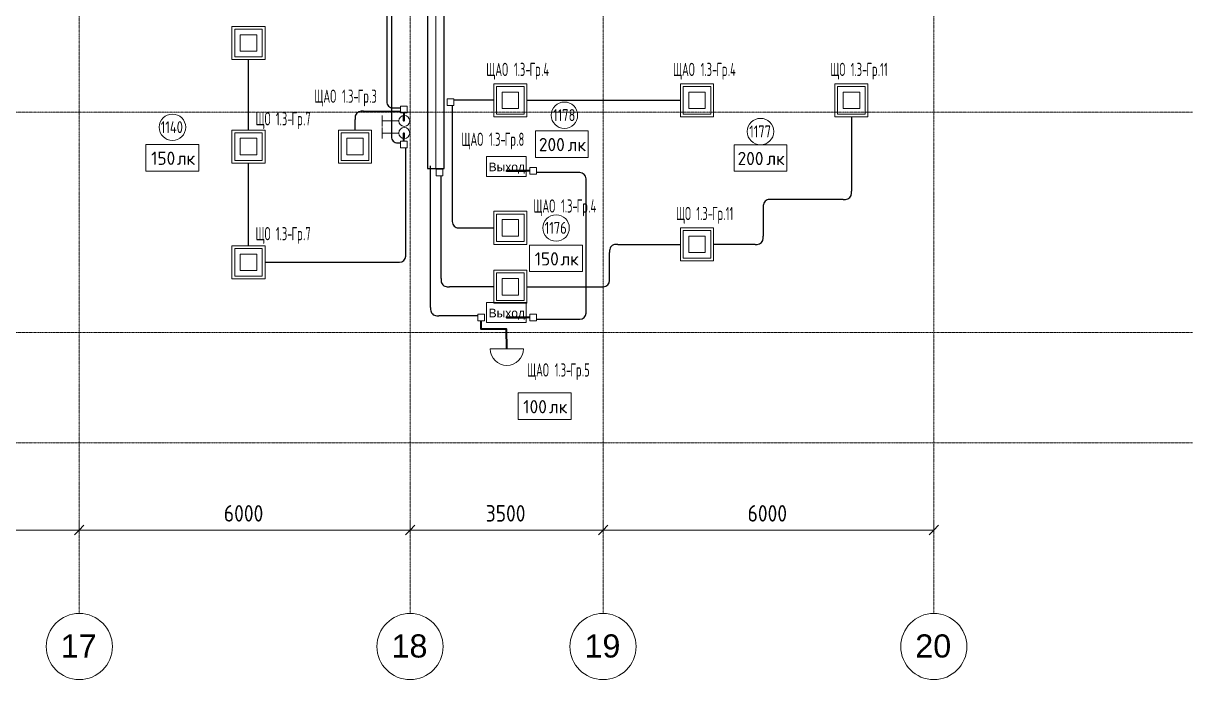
# Model space of a CAD drawing. Header units: millimetres. Extents: x -4730 to 98194, y -4296 to 93388.
# Drawn here: x 76986 to 98194, y -4296 to 7609 of the extents above; entities that cross this region are included whole.
import ezdxf

# ---------------------------------------------------------------- set-up
doc = ezdxf.new("R2010")
doc.units = ezdxf.units.MM
doc.linetypes.add('Линия сетки', pattern=[22.225, 12.7, -3.175, 3.175, -3.175])
for name, color, linetype, lineweight, true_color in [('Кабельные лотки', 5, 'Continuous', 25, 0x0000ff), ('Короба', 7, 'Continuous', 25, 0x008000), ('Линии', 7, 'Continuous', 9, 0x00a600), ('Соединительные детали коробов', 7, 'Continuous', 25, 0x008000), ('Типовые аннотации', 5, 'Continuous', 18, 0x0000ff)]:
    doc.layers.add(name, color=color, linetype=linetype, lineweight=lineweight, true_color=true_color)
for name, color, linetype, lineweight in [('Марки помещений', 7, 'Continuous', 9), ('Марки силовых электроприборов', 7, 'Continuous', 9), ('Осевая линия', 7, 'Continuous', 18), ('Оси', 7, 'Continuous', 9), ('Провода', 7, 'Continuous', 35), ('Размеры', 7, 'Continuous', 9), ('Размеры-120', 7, 'Continuous', 9), ('Текстовые примечания', 7, 'Continuous', 9)]:
    doc.layers.add(name, color=color, linetype=linetype, lineweight=lineweight)
doc.styles.add('Arial', font='arial.ttf', dxfattribs={"height": 156})
doc.styles.add('Arial_1', font='arial.ttf', dxfattribs={"height": 420})
doc.styles.add('GOST Common', font='GOST_Common.ttf', dxfattribs={"width": 0.6, "height": 240})
doc.styles.add('GOST Common_1', font='GOST_Common.ttf', dxfattribs={"width": 0.9, "height": 300})
doc.styles.add('GOST Common_2', font='GOST_Common.ttf', dxfattribs={"height": 240})
doc.styles.add('GOST Common_3', font='GOST_Common.ttf', dxfattribs={"width": 0.8, "height": 216})
doc.dimstyles.new('ADSK_Проверочный', dxfattribs={"dimscale": 304.8, "dimtxt": 301.714499, "dimasz": 0.556693, "dimexe": 0.590551, "dimexo": 0.590551, "dimgap": 0.19685, "dimtad": 1, "dimdec": 3, "dimrnd": 0.001, "dimdsep": 46, "dimtxsty": 'GOST Common_1', "dimblk1": 'OBLIQUE', "dimblk2": 'OBLIQUE', "dimsah": 1, "dimcen": 0.09, "dimazin": 0, "dimtfac": 1, "dimtdec": 4, "dimtix": 1, "dimtmove": 0, "dimatfit": 3, "dimfxl": 1, "dimtvp": 1, "dimtolj": 1, "dimtzin": 0, "dimarcsym": 2})

# ---------------------------------------------------------------- blocks, each defined once
blk = doc.blocks.new('M_Короб_ отвод - Плоский торец - ПВХ - Стандартная-2386742-1-й этаж')
at = {"layer": 'Соединительные детали коробов'}
for p, q in [((0, 111.95), (0, 150.05)), ((-150.05, 0), (-111.95, 0))]:
    blk.add_line(p, q, dxfattribs=at)
blk.add_arc((-111.95, 111.95), 111.95, 270, 0, dxfattribs=at)
blk = doc.blocks.new('Ось сетки - Заголовок сетки - Окружность 5 мм-1145995-1-й этаж')
at = {"layer": 'Оси'}
blk.add_circle((0, 0), 5, dxfattribs=at)
blk = doc.blocks.new('DIMBLOCK17-1-й этаж')
at = {"layer": 'Размеры-120'}
for p, q in [((72000, -1642), (72000, -1402)), ((78000, -1642), (78000, -1402)), ((72000, -1582), (71915, -1667)), ((72000, -1582), (72085, -1497)), ((72000, -1582), (78000, -1582)), ((72000, -1582), (72000, -1642)), ((78000, -1582), (77915, -1667)), ((78000, -1582), (78085, -1497)), ((78000, -1582), (78000, -1642))]:
    blk.add_line(p, q, dxfattribs=at)
at = {"layer": 'Размеры-120', "color": 0, "insert": (74622, -1130), "char_height": 300, "width": 908.21, "attachment_point": 1, "line_spacing_factor": 1.022761, "style": 'GOST Common_1'}
blk.add_mtext('6000', dxfattribs=at)
blk = doc.blocks.new('_Oblique')
at = {"color": 0, "linetype": 'ByBlock', "lineweight": -2}
blk.add_line((-0.5, -0.5), (0.5, 0.5), dxfattribs=at)
blk = doc.blocks.new('DIMBLOCK18-1-й этаж')
at = {"layer": 'Размеры-120'}
for p, q in [((78000, -1642), (78000, -1402)), ((84000, -1642), (84000, -1402)), ((78000, -1582), (77915, -1667)), ((78000, -1582), (78085, -1497)), ((78000, -1582), (84000, -1582)), ((78000, -1582), (78000, -1642)), ((84000, -1582), (83915, -1667)), ((84000, -1582), (84085, -1497)), ((84000, -1582), (84000, -1642))]:
    blk.add_line(p, q, dxfattribs=at)
at = {"layer": 'Размеры-120', "color": 0, "insert": (80622, -1130), "char_height": 300, "width": 908.21, "attachment_point": 1, "line_spacing_factor": 1.022761, "style": 'GOST Common_1'}
blk.add_mtext('6000', dxfattribs=at)
blk = doc.blocks.new('DIMBLOCK19-1-й этаж')
at = {"layer": 'Размеры-120'}
for p, q in [((84000, -1642), (84000, -1402)), ((87500, -1642), (87500, -1402)), ((84000, -1582), (83915, -1667)), ((84000, -1582), (84085, -1497)), ((84000, -1582), (87500, -1582)), ((84000, -1582), (84000, -1642)), ((87500, -1582), (87415, -1667)), ((87500, -1582), (87585, -1497)), ((87500, -1582), (87500, -1642))]:
    blk.add_line(p, q, dxfattribs=at)
at = {"layer": 'Размеры-120', "color": 0, "insert": (85372, -1130), "char_height": 300, "width": 908.21, "attachment_point": 1, "line_spacing_factor": 1.022761, "style": 'GOST Common_1'}
blk.add_mtext('3500', dxfattribs=at)
blk = doc.blocks.new('DIMBLOCK20-1-й этаж')
at = {"layer": 'Размеры-120'}
for p, q in [((87500, -1642), (87500, -1402)), ((93500, -1642), (93500, -1402)), ((87500, -1582), (87415, -1667)), ((87500, -1582), (87585, -1497)), ((87500, -1582), (93500, -1582)), ((87500, -1582), (87500, -1642)), ((93500, -1582), (93415, -1667)), ((93500, -1582), (93585, -1497)), ((93500, -1582), (93500, -1642))]:
    blk.add_line(p, q, dxfattribs=at)
at = {"layer": 'Размеры-120', "color": 0, "insert": (90122, -1130), "char_height": 300, "width": 908.21, "attachment_point": 1, "line_spacing_factor": 1.022761, "style": 'GOST Common_1'}
blk.add_mtext('6000', dxfattribs=at)
blk = doc.blocks.new('Морка помещения_освещённость_ - Морка помещения_освещённость_-1484368-1-й этаж')
at = {"layer": 'Марки помещений', "color": 190, "true_color": 0x8000ff}
for p, q in [((-4, 0), (-4, 4)), ((-4, 4), (4, 4)), ((4, 4), (4, 0)), ((4, 0), (-4, 0))]:
    blk.add_line(p, q, dxfattribs=at)
blk = doc.blocks.new('ADSK_Марка_Помещение_1_ГОСТ21-501-2011 - Номер-85995-1-й этаж')
at = {"layer": 'Марки помещений'}
blk.add_circle((0, 0), 2, dxfattribs=at)

msp = doc.modelspace()

# ---------------------------------------------------------------- linework, layer by layer
at = {"layer": 'Кабельные лотки'}
for p, q in [((84317.9607, 45878.1437), (84317.9607, 4978.1437)), ((84617.9607, 4978.1437), (84617.9607, 45878.1437)), ((84317.9607, 4978.1437), (84617.9607, 4978.1437))]:
    msp.add_line(p, q, dxfattribs=at)
at = {"layer": 'Короба'}
for p, q in [((83578.7014, 7869.95), (83578.7014, 6226.8184)), ((83661.7014, 7954.95), (83661.7014, 5591.8184)), ((81072.264, 5671.7485), (81072.264, 6956.7485)), ((85523.6442, 6213.8802), (84794.764, 6213.8802)), ((86118.6442, 6213.8802), (88910.1135, 6213.8802)), ((83152.314, 6013.7684), (83828.8575, 6013.7684)), ((83728.7514, 6076.7684), (83828.8575, 6076.7684)), ((84766.264, 6122.3802), (84766.264, 4050.05)), ((83002.264, 5671.7485), (83002.264, 5863.7184)), ((92007.6135, 5916.3802), (92007.6135, 4566.4302)), ((83811.7514, 5441.7684), (83828.8575, 5441.7684)), ((83920.3575, 3424.2985), (83920.3575, 5350.2684)), ((81072.264, 3571.7485), (81072.264, 5076.7485)), ((84371.8578, 2455.8681), (84371.8578, 5025.8181)), ((87041.8078, 4902.8181), (86291.8578, 4902.8181)), ((84563.6442, 2981.5576), (84563.6442, 4841.5076)), ((87191.8578, 2392.8681), (87191.8578, 4752.7681)), ((90407.6135, 4266.3302), (90407.6135, 3750.05)), ((91857.5635, 4416.3802), (90557.6635, 4416.3802)), ((84916.314, 3900), (85523.6442, 3900)), ((87618.6442, 2981.5576), (87618.6442, 3449.95)), ((87768.6942, 3600), (88910.1135, 3600)), ((90257.5635, 3600), (89505.1135, 3600)), ((81369.764, 3274.2485), (83770.3075, 3274.2485)), ((85523.6442, 2831.5076), (84713.6942, 2831.5076)), ((86118.6442, 2831.5076), (87468.5942, 2831.5076)), ((85231.8578, 2305.8181), (84521.9078, 2305.8181)), ((86291.8578, 2242.8181), (87041.8078, 2242.8181))]:
    msp.add_line(p, q, dxfattribs=at)
at = {"layer": 'Линии', "color": 96, "true_color": 0x008000}
for p, q in [((85961.8184, 905.3372), (85961.8184, 425.3372)), ((86921.8184, 905.3372), (85961.8184, 905.3372)), ((86921.8184, 425.3372), (86921.8184, 905.3372)), ((85961.8184, 425.3372), (86921.8184, 425.3372))]:
    msp.add_line(p, q, dxfattribs=at)
at = {"layer": 'Осевая линия'}
msp.add_line((84467.9607, 45878.1437), (84467.9607, 4978.1437), dxfattribs=at)
at = {"layer": 'Оси', "linetype": 'Линия сетки'}
for p, q in [((78000, 93388.3703), (78000, -3096.3487)), ((84000, 93388.3703), (84000, -3096.3487)), ((87500, 93388.3703), (87500, -3096.3487)), ((93500, 93388.3703), (93500, -3096.3487)), ((98194.2682, 6000), (-3530.0173, 6000)), ((98194.2682, 2000), (-3530.0173, 2000)), ((98194.2682, 0), (-3530.0173, 0))]:
    msp.add_line(p, q, dxfattribs=at)
at = {"layer": 'Провода', "flags": 128}
for points in [[(83888.8561, 5985.2684), (83888.8527, 5840), (83888.8527, 5939.8484)], [(83888.8561, 5470.2684), (83888.8527, 5620), (83888.8527, 5520.1516)], [(86171.8578, 4934.3184), (85748.4515, 4934.3202), (86104.9821, 4934.3202)], [(85753.0549, 1705), (85748.4515, 2060), (85291.853, 2060), (85291.8565, 2214.3181)], [(86171.8578, 2274.3184), (85748.4515, 2274.3202), (86104.9821, 2274.3202)]]:
    msp.add_lwpolyline(points, dxfattribs=at)
at = {"layer": 'Типовые аннотации'}
for p, q in [((80770, 7554.2485), (81370, 7554.2485)), ((80770, 6954.2485), (80770, 7554.2485)), ((80820, 7504.2485), (81320, 7504.2485)), ((80820, 7004.2485), (80820, 7504.2485)), ((81320, 7504.2485), (81320, 7004.2485)), ((81370, 7554.2485), (81370, 6954.2485)), ((80920, 7404.2485), (80920, 7104.2485)), ((81220, 7404.2485), (80920, 7404.2485)), ((81220, 7104.2485), (81220, 7404.2485)), ((81320, 7004.2485), (80820, 7004.2485)), ((80920, 7104.2485), (81220, 7104.2485)), ((81370, 6954.2485), (80770, 6954.2485)), ((91705.3495, 6513.8802), (92305.3495, 6513.8802)), ((91705.3495, 5913.8802), (91705.3495, 6513.8802)), ((91755.3495, 6463.8802), (92255.3495, 6463.8802)), ((91755.3495, 5963.8802), (91755.3495, 6463.8802)), ((91855.3495, 6363.8802), (91855.3495, 6063.8802)), ((92155.3495, 6363.8802), (91855.3495, 6363.8802)), ((92155.3495, 6063.8802), (92155.3495, 6363.8802)), ((92255.3495, 6463.8802), (92255.3495, 5963.8802)), ((92305.3495, 6513.8802), (92305.3495, 5913.8802)), ((92255.3495, 5963.8802), (91755.3495, 5963.8802)), ((91855.3495, 6063.8802), (92155.3495, 6063.8802)), ((92305.3495, 5913.8802), (91705.3495, 5913.8802)), ((80770, 5674.2485), (81370, 5674.2485)), ((80770, 5074.2485), (80770, 5674.2485)), ((80820, 5624.2485), (81320, 5624.2485)), ((80820, 5124.2485), (80820, 5624.2485)), ((80920, 5524.2485), (80920, 5224.2485)), ((81220, 5524.2485), (80920, 5524.2485)), ((81220, 5224.2485), (81220, 5524.2485)), ((81320, 5624.2485), (81320, 5124.2485)), ((81370, 5674.2485), (81370, 5074.2485)), ((83494.3567, 5720), (83494.3567, 5520)), ((83794.3567, 5620), (83494.3567, 5620)), ((81320, 5124.2485), (80820, 5124.2485)), ((80920, 5224.2485), (81220, 5224.2485)), ((81370, 5074.2485), (80770, 5074.2485)), ((88905.3495, 3900), (89505.3495, 3900)), ((88905.3495, 3300), (88905.3495, 3900)), ((88955.3495, 3850), (89455.3495, 3850)), ((88955.3495, 3350), (88955.3495, 3850)), ((89455.3495, 3850), (89455.3495, 3350)), ((89505.3495, 3900), (89505.3495, 3300)), ((89055.3495, 3750), (89055.3495, 3450)), ((89355.3495, 3750), (89055.3495, 3750)), ((89355.3495, 3450), (89355.3495, 3750)), ((80770, 3574.2485), (81370, 3574.2485)), ((80770, 2974.2485), (80770, 3574.2485)), ((80820, 3524.2485), (81320, 3524.2485)), ((80820, 3024.2485), (80820, 3524.2485)), ((80920, 3424.2485), (80920, 3124.2485)), ((81220, 3424.2485), (80920, 3424.2485)), ((81220, 3124.2485), (81220, 3424.2485)), ((81320, 3524.2485), (81320, 3024.2485)), ((81370, 3574.2485), (81370, 2974.2485)), ((89055.3495, 3450), (89355.3495, 3450)), ((89505.3495, 3300), (88905.3495, 3300)), ((89455.3495, 3350), (88955.3495, 3350)), ((81370, 2974.2485), (80770, 2974.2485)), ((81320, 3024.2485), (80820, 3024.2485)), ((80920, 3124.2485), (81220, 3124.2485)), ((85518.8802, 3131.5076), (86118.8802, 3131.5076)), ((85518.8802, 2531.5076), (85518.8802, 3131.5076)), ((85568.8802, 3081.5076), (86068.8802, 3081.5076)), ((85568.8802, 2581.5076), (85568.8802, 3081.5076)), ((85668.8802, 2981.5076), (85668.8802, 2681.5076)), ((85968.8802, 2981.5076), (85668.8802, 2981.5076)), ((85968.8802, 2681.5076), (85968.8802, 2981.5076)), ((86068.8802, 3081.5076), (86068.8802, 2581.5076)), ((86118.8802, 3131.5076), (86118.8802, 2531.5076)), ((86068.8802, 2581.5076), (85568.8802, 2581.5076)), ((85668.8802, 2681.5076), (85968.8802, 2681.5076)), ((86118.8802, 2531.5076), (85518.8802, 2531.5076))]:
    msp.add_line(p, q, dxfattribs=at)
at = {"layer": 'Типовые аннотации', "color": 1, "true_color": 0xff0000}
for p, q in [((85518.8802, 6513.8802), (86118.8802, 6513.8802)), ((85518.8802, 5913.8802), (85518.8802, 6513.8802)), ((85568.8802, 6463.8802), (86068.8802, 6463.8802)), ((85568.8802, 5963.8802), (85568.8802, 6463.8802)), ((85668.8802, 6363.8802), (85668.8802, 6063.8802)), ((85968.8802, 6363.8802), (85668.8802, 6363.8802)), ((85968.8802, 6063.8802), (85968.8802, 6363.8802)), ((86068.8802, 6463.8802), (86068.8802, 5963.8802)), ((86118.8802, 6513.8802), (86118.8802, 5913.8802)), ((88905.3495, 6513.8802), (89505.3495, 6513.8802)), ((88905.3495, 5913.8802), (88905.3495, 6513.8802)), ((88955.3495, 6463.8802), (89455.3495, 6463.8802)), ((88955.3495, 5963.8802), (88955.3495, 6463.8802)), ((89055.3495, 6363.8802), (89055.3495, 6063.8802)), ((89355.3495, 6363.8802), (89055.3495, 6363.8802)), ((89355.3495, 6063.8802), (89355.3495, 6363.8802)), ((89455.3495, 6463.8802), (89455.3495, 5963.8802)), ((89505.3495, 6513.8802), (89505.3495, 5913.8802)), ((84674.764, 6242.3802), (84794.764, 6242.3802)), ((84674.764, 6122.3802), (84674.764, 6242.3802)), ((84794.764, 6242.3802), (84794.764, 6122.3802)), ((83494.3567, 5940), (83494.3567, 5740)), ((83828.8575, 6105.2684), (83948.8575, 6105.2684)), ((83828.8575, 5985.2684), (83828.8575, 6105.2684)), ((83948.8575, 5985.2684), (83828.8575, 5985.2684)), ((83948.8575, 6105.2684), (83948.8575, 5985.2684)), ((84794.764, 6122.3802), (84674.764, 6122.3802)), ((86068.8802, 5963.8802), (85568.8802, 5963.8802)), ((85668.8802, 6063.8802), (85968.8802, 6063.8802)), ((89455.3495, 5963.8802), (88955.3495, 5963.8802)), ((89055.3495, 6063.8802), (89355.3495, 6063.8802)), ((83794.3567, 5840), (83494.3567, 5840)), ((86118.8802, 5913.8802), (85518.8802, 5913.8802)), ((89505.3495, 5913.8802), (88905.3495, 5913.8802)), ((82700, 5674.2485), (83300, 5674.2485)), ((82700, 5074.2485), (82700, 5674.2485)), ((82750, 5624.2485), (83250, 5624.2485)), ((82750, 5124.2485), (82750, 5624.2485)), ((82850, 5524.2485), (82850, 5224.2485)), ((83150, 5524.2485), (82850, 5524.2485)), ((83150, 5224.2485), (83150, 5524.2485)), ((83250, 5624.2485), (83250, 5124.2485)), ((83300, 5674.2485), (83300, 5074.2485)), ((83250, 5124.2485), (82750, 5124.2485)), ((82850, 5224.2485), (83150, 5224.2485)), ((83300, 5074.2485), (82700, 5074.2485)), ((86171.8578, 4994.3181), (86291.8578, 4994.3181)), ((86171.8578, 4874.3181), (86171.8578, 4994.3181)), ((86291.8578, 4994.3181), (86291.8578, 4874.3181)), ((86291.8578, 4874.3181), (86171.8578, 4874.3181)), ((85518.8802, 4200), (86118.8802, 4200)), ((85518.8802, 3600), (85518.8802, 4200)), ((85568.8802, 4150), (86068.8802, 4150)), ((85568.8802, 3650), (85568.8802, 4150)), ((85668.8802, 4050), (85668.8802, 3750)), ((85968.8802, 4050), (85668.8802, 4050)), ((85968.8802, 3750), (85968.8802, 4050)), ((86068.8802, 4150), (86068.8802, 3650)), ((86118.8802, 4200), (86118.8802, 3600)), ((86068.8802, 3650), (85568.8802, 3650)), ((85668.8802, 3750), (85968.8802, 3750)), ((86118.8802, 3600), (85518.8802, 3600)), ((85231.8578, 2334.3181), (85351.8578, 2334.3181)), ((85231.8578, 2214.3181), (85231.8578, 2334.3181)), ((85351.8578, 2334.3181), (85351.8578, 2214.3181)), ((86171.8578, 2334.3181), (86291.8578, 2334.3181)), ((86171.8578, 2214.3181), (86171.8578, 2334.3181)), ((86291.8578, 2334.3181), (86291.8578, 2214.3181)), ((85351.8578, 2214.3181), (85231.8578, 2214.3181)), ((86291.8578, 2214.3181), (86171.8578, 2214.3181)), ((86055, 1705), (85455, 1705))]:
    msp.add_line(p, q, dxfattribs=at)
at = {"layer": 'Типовые аннотации', "color": 16, "true_color": 0x800000}
for p, q in [((83828.8575, 5470.2684), (83948.8575, 5470.2684)), ((83828.8575, 5350.2684), (83828.8575, 5470.2684)), ((83948.8575, 5350.2684), (83828.8575, 5350.2684)), ((83948.8575, 5470.2684), (83948.8575, 5350.2684)), ((84472.1442, 4961.5076), (84592.1442, 4961.5076)), ((84472.1442, 4841.5076), (84472.1442, 4961.5076)), ((84592.1442, 4961.5076), (84592.1442, 4841.5076)), ((84592.1442, 4841.5076), (84472.1442, 4841.5076))]:
    msp.add_line(p, q, dxfattribs=at)
at = {"layer": 'Типовые аннотации', "color": 96, "true_color": 0x008000}
for p, q in [((85384.9821, 4833.2548), (85384.9821, 5193.2548)), ((85384.9821, 5193.2548), (86104.9821, 5193.2548)), ((86104.9821, 5193.2548), (86104.9821, 4833.2548)), ((86104.9821, 4833.2548), (85384.9821, 4833.2548)), ((85384.9821, 2183.2548), (85384.9821, 2543.2548)), ((85384.9821, 2543.2548), (86104.9821, 2543.2548)), ((86104.9821, 2543.2548), (86104.9821, 2183.2548)), ((86104.9821, 2183.2548), (85384.9821, 2183.2548))]:
    msp.add_line(p, q, dxfattribs=at)
at = {"layer": 'Типовые аннотации', "color": 1, "true_color": 0xff0000}
msp.add_circle((83894.3567, 5840), 100, dxfattribs=at)
at = {"layer": 'Типовые аннотации'}
msp.add_circle((83894.3567, 5620), 100, dxfattribs=at)
at = {"layer": 'Типовые аннотации', "color": 1, "true_color": 0xff0000}
msp.add_arc((85755, 1705), 300, 180, 0, dxfattribs=at)

# ---------------------------------------------------------------- block references
at = {"layer": 'Марки помещений', "xscale": 120, "yscale": 120, "zscale": 120}
for p in [(86799.2737, 5942.2688), (79690.0885, 5724.048), (90356.7149, 5646.3209), (86647.6931, 3897.1391)]:
    msp.add_blockref('ADSK_Марка_Помещение_1_ГОСТ21-501-2011 - Номер-85995-1-й этаж', p, dxfattribs=at)
at = {"layer": 'Марки помещений', "color": 190, "true_color": 0x8000ff, "xscale": 120, "yscale": 120, "zscale": 120}
for p in [(86752.3623, 5178.2311), (79690.0885, 4930.4862), (90356.7149, 4926.3209), (86647.6931, 3105.1044)]:
    msp.add_blockref('Морка помещения_освещённость_ - Морка помещения_освещённость_-1484368-1-й этаж', p, dxfattribs=at)
at = {"layer": 'Оси', "xscale": 120, "yscale": 120, "zscale": 120, "rotation": 180}
for p in [(78000, -3696.3487), (84000, -3696.3487), (87500, -3696.3487), (93500, -3696.3487)]:
    msp.add_blockref('Ось сетки - Заголовок сетки - Окружность 5 мм-1145995-1-й этаж', p, dxfattribs=at)
at = {"layer": 'Соединительные детали коробов'}
for p, rotation in [((83578.7014, 6076.7684), 270), ((83002.264, 6013.7684), 180), ((83661.7014, 5441.7684), 270), ((87191.8578, 4902.8181), 90), ((90407.6135, 4416.3802), 180), ((84766.264, 3900), 270), ((87618.6442, 3600), 180), ((84563.6442, 2831.5076), 270), ((84371.8578, 2305.8181), 270)]:
    msp.add_blockref('M_Короб_ отвод - Плоский торец - ПВХ - Стандартная-2386742-1-й этаж', p, dxfattribs=dict(at, rotation=rotation))
for p in [(92007.6135, 4416.3802), (90407.6135, 3600), (83920.3575, 3274.2485), (87618.6442, 2831.5076), (87191.8578, 2242.8181)]:
    msp.add_blockref('M_Короб_ отвод - Плоский торец - ПВХ - Стандартная-2386742-1-й этаж', p, dxfattribs=at)

# ---------------------------------------------------------------- texts
at = {"layer": 'Марки помещений', "char_height": 216, "attachment_point": 1, "style": 'GOST Common_3'}
for s, insert, width in [('1178', (86593.9977, 6053.056), 507.9492), ('1140', (79478.0926, 5834.8352), 523.3416), ('1177', (90151.439, 5757.1081), 507.9492), ('1176', (86442.4171, 4007.9263), 507.9492)]:
    msp.add_mtext(s, dxfattribs=dict(at, insert=insert, width=width))
at = {"layer": 'Марки помещений', "color": 190, "true_color": 0x8000ff, "char_height": 240, "attachment_point": 1, "style": 'GOST Common_2'}
for s, insert, width in [('200', (86336.2785, 5529.9431), 634.9365), ('лк', (86860.1535, 5529.9431), 413.67075), ('150', (79302.2046, 5282.1982), 567.59475), ('лк', (79770.5171, 5282.1982), 413.67075), ('200', (89940.6311, 5278.0329), 634.9365), ('лк', (90464.5061, 5278.0329), 413.67075), ('150', (86259.8092, 3456.8164), 567.59475), ('лк', (86728.1217, 3456.8164), 413.67075)]:
    msp.add_mtext(s, dxfattribs=dict(at, insert=insert, width=width))
at = {"layer": 'Марки силовых электроприборов', "char_height": 240, "attachment_point": 1, "style": 'GOST Common'}
for s, insert, width in [('ЩАО', (85382.2055, 6894.0626), 502.17705), (' 1.3-', (85796.543, 6894.0626), 450.2277), ('Гр', (86168.018, 6894.0626), 253.9746), ('.4', (86377.568, 6894.0626), 196.2531), ('ЩАО', (88768.6749, 6894.0626), 502.17705), (' 1.3-', (89183.0124, 6894.0626), 450.2277), ('Гр', (89554.4874, 6894.0626), 253.9746), ('.4', (89764.0374, 6894.0626), 196.2531), ('ЩО', (91623.3949, 6894.0626), 340.55685), (' 1.3-', (91904.3824, 6894.0626), 450.2277), ('Гр', (92275.8574, 6894.0626), 253.9746), ('.11', (92485.4074, 6894.0626), 225.11385), ('ЩАО', (82264.2395, 6407.9933), 502.17705), (' 1.3-', (82678.577, 6407.9933), 450.2277), ('Гр', (83050.052, 6407.9933), 253.9746), ('.3', (83259.602, 6407.9933), 173.1645), ('ЩО', (81197.5595, 5998.28), 340.55685), (' 1.3-', (81478.547, 5998.28), 450.2277), ('Гр', (81850.022, 5998.28), 253.9746), ('.7', (82059.572, 5998.28), 178.93665), ('ЩАО', (84931.6073, 5626.4985), 502.17705), (' 1.3-', (85345.9448, 5626.4985), 450.2277), ('Гр', (85717.4198, 5626.4985), 253.9746), ('.8', (85926.9698, 5626.4985), 178.93665), ('ЩАО', (86237.0109, 4416.5704), 502.17705), (' 1.3-', (86651.3484, 4416.5704), 450.2277), ('Гр', (87022.8234, 4416.5704), 253.9746), ('.4', (87232.3734, 4416.5704), 196.2531), ('ЩО', (88823.3949, 4280.1824), 340.55685), (' 1.3-', (89104.3824, 4280.1824), 450.2277), ('Гр', (89475.8574, 4280.1824), 253.9746), ('.11', (89685.4074, 4280.1824), 225.11385), ('ЩО', (81197.5595, 3914.4309), 340.55685), (' 1.3-', (81478.547, 3914.4309), 450.2277), ('Гр', (81850.022, 3914.4309), 253.9746), ('.7', (82059.572, 3914.4309), 178.93665), ('ЩАО', (86121.7499, 1441.7604), 502.17705), (' 1.3-', (86536.0874, 1441.7604), 450.2277), ('Гр', (86907.5624, 1441.7604), 253.9746), ('.5', (87117.1124, 1441.7604), 178.93665)]:
    msp.add_mtext(s, dxfattribs=dict(at, insert=insert, width=width))
at = {"layer": 'Оси', "char_height": 420, "width": 808.101, "attachment_point": 1, "style": 'Arial_1'}
for s, insert in [('17', (77662.9465, -3475.6658)), ('18', (83662.9465, -3475.6658)), ('19', (87162.9465, -3475.6658)), ('20', (93162.9465, -3475.6658))]:
    msp.add_mtext(s, dxfattribs=dict(at, insert=insert))
at = {"layer": 'Текстовые примечания', "color": 96, "true_color": 0x008000, "char_height": 240, "attachment_point": 1, "style": 'GOST Common_2'}
for s, insert, width in [('100', (86053.0605, 774.8619), 567.59475), ('лк', (86521.373, 774.8619), 413.67075)]:
    msp.add_mtext(s, dxfattribs=dict(at, insert=insert, width=width))
at = {"layer": 'Типовые аннотации', "color": 96, "lineweight": 9, "true_color": 0x008000, "char_height": 156, "width": 769.62, "attachment_point": 1, "style": 'Arial'}
for insert in [(85425.125, 5082.4194), (85425.125, 2432.4194)]:
    msp.add_mtext('Выход', dxfattribs=dict(at, insert=insert))

# ---------------------------------------------------------------- dimensions: what is measured, and where the dimension line sits
at = {"layer": 'Размеры'}
for base, p1, p2, override, picture, middle in [((78000, -1581.8449), (72000, -1461.863), (78000, -1461.863), {"dimpost": '<>', "dimfxl": 6000}, 'DIMBLOCK17-1-й этаж', (75000, -1371.8449)), ((84000, -1581.8449), (78000, -1461.863), (84000, -1461.863), {"dimpost": '<>', "dimfxl": 6000}, 'DIMBLOCK18-1-й этаж', (81000, -1371.8449)), ((87500, -1581.8449), (84000, -1461.863), (87500, -1461.863), {"dimpost": '<>', "dimfxl": 3500}, 'DIMBLOCK19-1-й этаж', (85750, -1371.8449)), ((93500, -1581.8449), (87500, -1461.863), (93500, -1461.863), {"dimpost": '<>', "dimfxl": 6000}, 'DIMBLOCK20-1-й этаж', (90500, -1371.8449))]:
    dim = msp.add_linear_dim(base=base, p1=p1, p2=p2, dimstyle='ADSK_Проверочный', override=override, dxfattribs=at)
    dim.commit()
    dim.dimension.update_dxf_attribs({"geometry": picture, "text_midpoint": middle})

doc.saveas('drawing.dxf')
